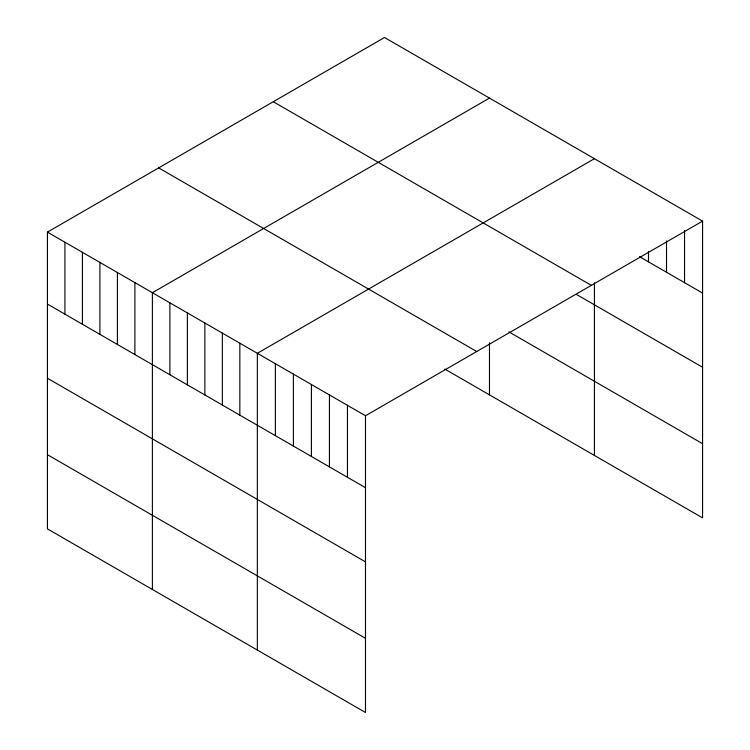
<?xml version="1.0" encoding="UTF-8"?>
<svg xmlns="http://www.w3.org/2000/svg" width="750" height="750" viewBox="0 0 750 750"><rect width="100%" height="100%" fill="white"/><g stroke="black" fill="none" stroke-linecap="round" stroke-linejoin="round"><path stroke-width="1.12" d="M47.428 232.116L365.484 415.744L365.484 712.5L47.428 528.872L47.428 232.116L384.516 37.5L702.572 221.128L702.572 517.884L444.769 369.047M489.478 98.1L152.391 292.716L152.391 589.472M594.431 158.691L257.344 353.306L257.344 650.072M365.484 415.744L702.572 221.128M639.487 256.65L702.572 293.072M273.281 101.719L591.328 285.347M576.938 294.722L702.572 367.256M508.913 331.884L702.572 443.7M158.672 167.888L476.719 351.516M47.428 304.059L365.484 487.688M47.428 378.244L365.484 561.872M47.428 454.688L365.484 638.306M684.544 230.447L684.544 282.666M666.525 240.928L666.525 272.259M648.497 251.409L648.497 261.853M594.431 282.797L594.431 455.456M489.478 342.694L489.478 394.856M347.456 405.338L347.456 477.281M329.438 394.931L329.438 466.875M311.409 384.525L311.409 456.469M293.391 374.119L293.391 446.062M275.372 363.712L275.372 435.656M239.85 343.209L239.85 415.153M222.356 333.113L222.356 405.056M204.863 323.006L204.863 394.95M187.378 312.909L187.378 384.853M169.884 302.812L169.884 374.756M134.897 282.609L134.897 354.553M117.403 272.512L117.403 344.456M99.909 262.416L99.909 334.359M82.416 252.309L82.416 324.253M64.922 242.213L64.922 314.156"/></g></svg>
